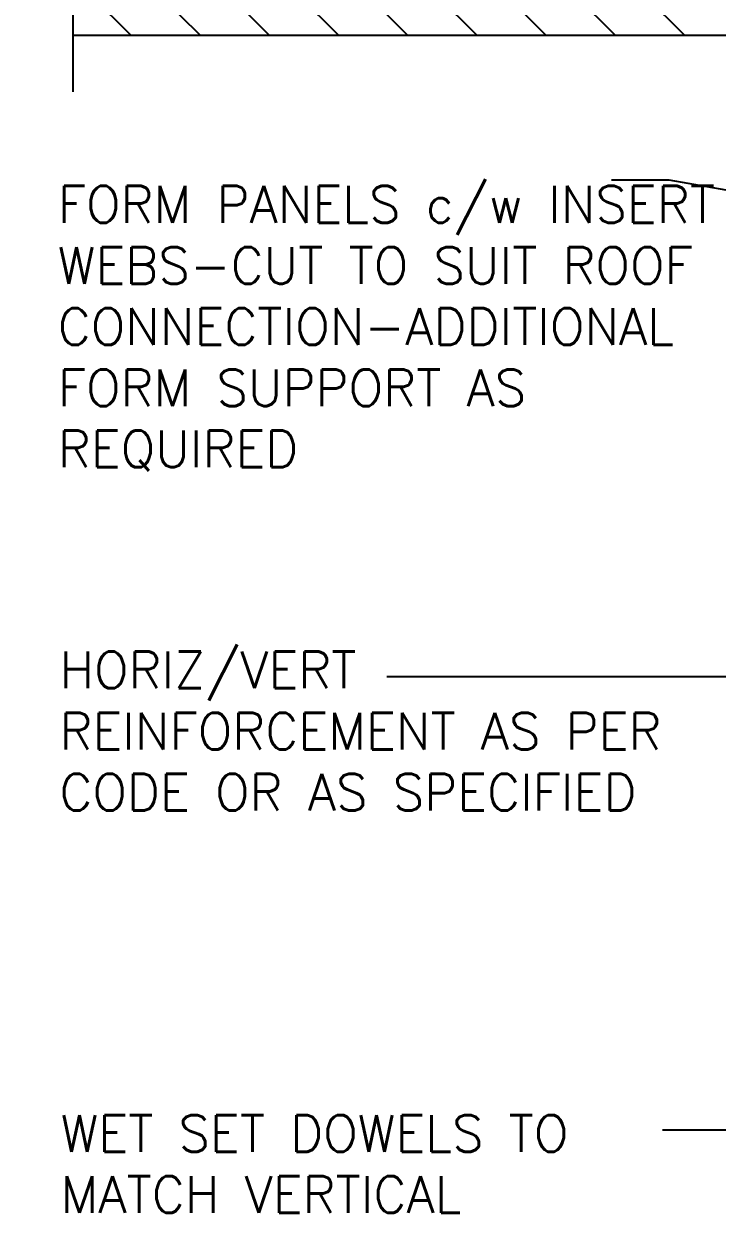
# Model space of a CAD drawing. Header units: inches. Extents: x 98 to 209, y 116 to 184.
# Drawn here: x 155.26 to 169.43, y 140.27 to 164.59 of the extents above; entities that cross this region are included whole.
import ezdxf

# ---------------------------------------------------------------- set-up
doc = ezdxf.new("R2010")
doc.units = ezdxf.units.IN
doc.header["$LTSCALE"] = 0.5
doc.header["$MEASUREMENT"] = 0
for name, color, linetype in [('HATCH', 12, 'Continuous'), ('line25', 2, 'Continuous'), ('LINE9', 9, 'Continuous'), ('TEXT', 4, 'Continuous')]:
    doc.layers.add(name, color=color, linetype=linetype)
doc.styles.add('DIM', font='romans.shx', dxfattribs={"width": 0.7})
doc.styles.add('ROMANS', font='romans.shx', dxfattribs={"height": 0.75})
doc.dimstyles.new('ext_12', dxfattribs={"dimscale": 12, "dimtxt": 0.09375, "dimasz": 0.09375, "dimexe": 0.09375, "dimexo": 0.0625, "dimgap": 0.0625, "dimtad": 1, "dimdec": 1, "dimzin": 3, "dimdsep": 46, "dimlunit": 4, "dimtxsty": 'DIM', "dimcen": 0.09, "dimdle": 0.09375, "dimclrt": 4, "dimadec": 0, "dimazin": 0, "dimtfac": 1, "dimtdec": 1, "dimtmove": 2, "dimatfit": 3, "dimfxl": 1, "dimfrac": 2, "dimtolj": 1, "dimtzin": 0, "dimarcsym": 0})

msp = doc.modelspace()

# ---------------------------------------------------------------- hatches: boundary and pattern name
at = {"layer": 'HATCH'}
h = msp.add_hatch(dxfattribs=at)
h.set_pattern_fill('ANSI31', color=256, scale=8, style=0)
h.set_pattern_definition([(135, (358.5729, 0), (0.7071068, 0.7071068), [])])
h.paths.add_polyline_path([(156.511, 168.351, 1), (161.511, 168.351, 1)], flags=16)
h.paths.add_polyline_path([(163.011, 168.351, 1), (168.011, 168.351, 1)], flags=16)
edge = h.paths.add_edge_path()
edge.add_line((156.256, 172.351), (156.256, 171.812))
edge.add_line((156.256, 171.812), (157.256, 170.812))
edge.add_line((157.256, 170.812), (155.256, 170.812))
edge.add_line((155.256, 170.812), (156.256, 169.812))
edge.add_line((156.256, 169.812), (156.256, 164.351))
edge.add_line((156.256, 164.351), (175.851, 164.351))
edge.add_arc((175.851, 164.539), 0.188, 270, 450)
edge.add_line((175.851, 164.726), (175.687, 167.07))
edge.add_line((175.687, 167.07), (174.242, 167.222))
edge.add_arc((172.011, 168.351), 2.5, 90, 333.1454, ccw=False)
edge.add_line((172.011, 170.851), (172.011, 172.351))
edge.add_line((172.011, 172.351), (156.256, 172.351))

# ---------------------------------------------------------------- linework, layer by layer
at = {"layer": 'line25'}
for p in [(171.851, 164.351), (176.034, 164.351)]:
    msp.add_line(p, (156.256, 164.351), dxfattribs=at)
at = {"layer": 'LINE9'}
msp.add_lwpolyline([(156.256, 177.969), (156.256, 171.812), (157.256, 170.812), (156.256, 170.812), (155.256, 170.812), (156.256, 169.812), (156.256, 163.2)], dxfattribs=at)

# ---------------------------------------------------------------- texts
at = {"layer": 'TEXT', "char_height": 0.75, "style": 'ROMANS'}
for s, insert, width, attachment_point in [('FORM PANELS c/w INSERT WEBS-CUT TO SUIT ROOF CONNECTION-ADDITIONAL\\PFORM SUPPORT AS \\PREQUIRED', (155.95, 158.364), 14.56613, 4), ('HORIZ/VERT REINFORCEMENT AS PER CODE OR AS SPECIFIED', (155.984, 151.752), 14.36832, 1), ('WET SET DOWELS TO MATCH VERTICAL REINFORCEMENT BETWEEN POUR OR AS SPECIFIED', (156.008, 140.025), 15.31511, 4)]:
    msp.add_mtext(s, dxfattribs=dict(at, insert=insert, width=width, attachment_point=attachment_point))

# ---------------------------------------------------------------- leaders
at = {"layer": 'TEXT'}
for points, override in [([(175.373, 160.195), (168.451, 161.392), (167.27, 161.392)], {"dimtad": 0}), ([(182.034, 154.131), (170.131, 151.235), (162.677, 151.235)], {"dimgap": 0.0625, "dimtad": 0}), ([(183.097, 152.104), (170.131, 151.235), (162.677, 151.235)], {"dimgap": 0.0625, "dimtad": 0}), ([(179.639, 147.354), (170.177, 141.966), (168.314, 141.966)], {"dimgap": 0.0625, "dimtad": 0})]:
    msp.add_leader(points, dimstyle='ext_12', override=override, dxfattribs=at)

doc.saveas('drawing.dxf')
